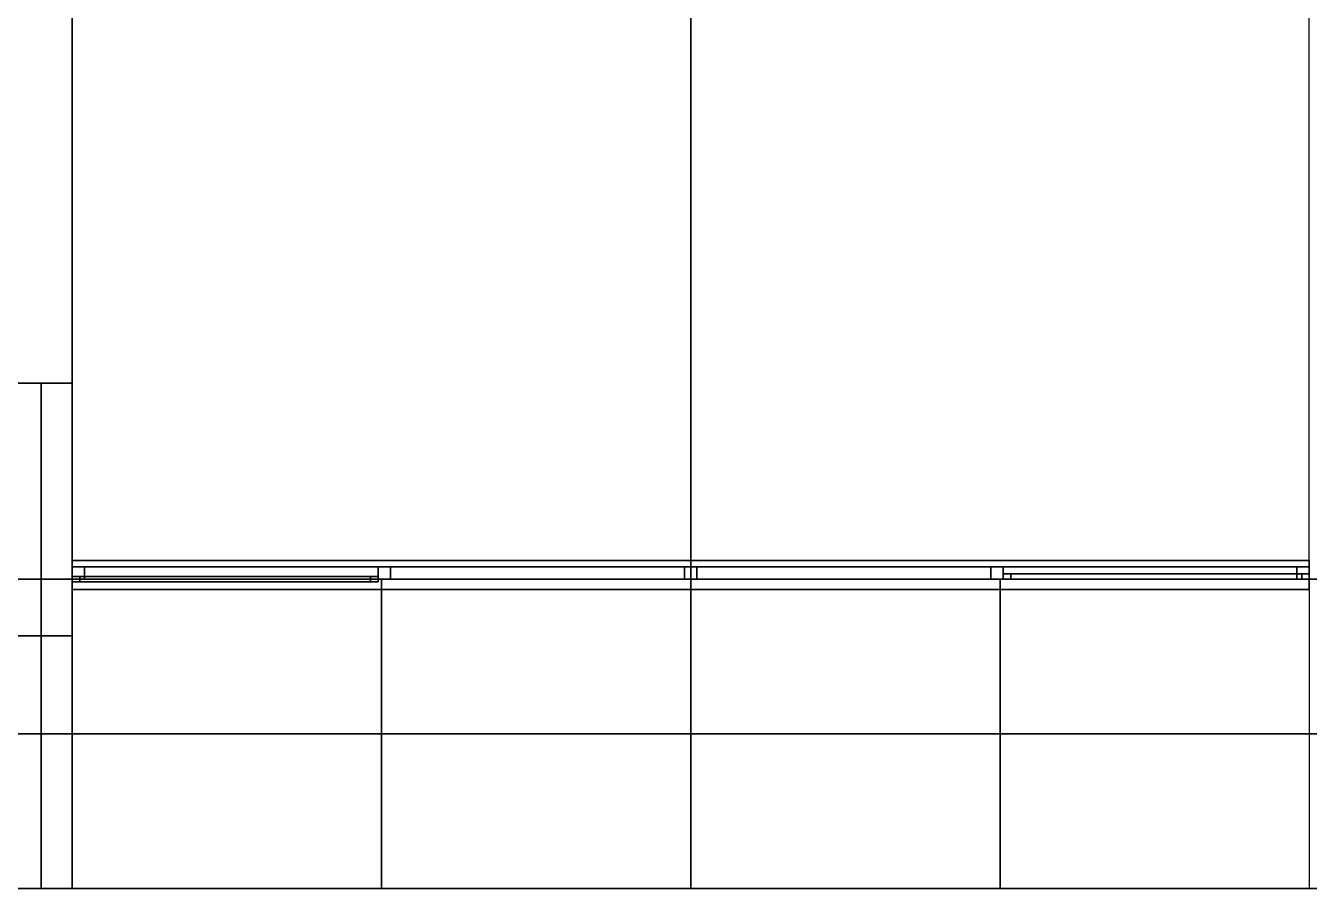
# Model space of a CAD drawing. Header units: millimetres. Extents: x -11 to 11, y -5.8 to 5.8.
# Drawn here: x -3.22 to 3, y -5.76 to -1.58 of the extents above; entities that cross this region are included whole.
import ezdxf

# ---------------------------------------------------------------- set-up
doc = ezdxf.new("R2010")
doc.units = ezdxf.units.MM
for name, color, linetype in [('copertura', 8, 'Continuous'), ('cordolo', 251, 'Continuous'), ('cromato', 251, 'Continuous'), ('frangivento', 7, 'Continuous'), ('parete', 254, 'Continuous'), ('parete_bianca', 7, 'Continuous'), ('pavimento_pt', 7, 'Continuous'), ('pavimento_salone', 7, 'Continuous'), ('rolf', 254, 'Continuous'), ('vetro', 249, 'Continuous')]:
    doc.layers.add(name, color=color, linetype=linetype)

msp = doc.modelspace()

# ---------------------------------------------------------------- linework, layer by layer
at = {"layer": 'copertura'}
for points in [[(-11, -0.0125, 6.3), (-11, -4.2625, 6.3), (0, -4.2625, 6.3), (0, -0.0125, 6.3)], [(0, -0.0125, 6.3), (0, -4.2625, 6.3), (11, -4.2625, 6.3), (11, -0.0125, 6.3)], [(-11, -4.2625, 6.3), (-11, -5.7625, 6.3), (3.3, -5.7625, 6.3), (3.3, -4.2625, 6.3)], [(3.3, -5.7625, 5.8), (-3.7, -5.7625, 5.8), (-3.85, -5.7625, 6.3), (3.3, -5.7625, 6.3)]]:
    msp.add_3dface(points, dxfattribs=at)
at = {"layer": 'cordolo'}
for points in [[(3, -4.2625, 0.05), (-3, -4.2625, 0.05), (-3, -4.2625), (3, -4.2625)], [(3, -4.2625), (3, -4.3125), (-3, -4.3125), (-3, -4.2625)], [(-3, -4.2625, 0.05), (-3, -4.3125, 0.05), (3, -4.3125, 0.05), (3, -4.2625, 0.05)], [(-3, -4.2625), (-3, -4.3125), (-3, -4.3125, 0.05), (-3, -4.2625, 0.05)], [(-3, -4.3125), (3, -4.3125), (3, -4.3125, 0.05), (-3, -4.3125, 0.05)]]:
    msp.add_3dface(points, dxfattribs=at)
at = {"layer": 'cromato'}
for points in [[(-2.94, -4.2025), (-2.94, -4.2625), (-3, -4.2625), (-3, -4.2025)], [(-3, -4.2025, 5.8), (-3, -4.2625, 5.8), (-2.94, -4.2625, 5.8), (-2.94, -4.2025, 5.8)], [(-3, -4.2025), (-3, -4.2625), (-3, -4.2625, 5.8), (-3, -4.2025, 5.8)], [(-2.94, -4.2025, 5.8), (-3, -4.2025, 5.8), (-3, -4.2025), (-2.94, -4.2025)], [(-2.94, -4.2625), (-2.94, -4.2025), (-2.94, -4.2025, 5.8), (-2.94, -4.2625, 5.8)], [(-1.455, -4.2025), (-1.455, -4.2625), (-1.515, -4.2625), (-1.515, -4.2025)], [(-1.515, -4.2025, 5.8), (-1.515, -4.2625, 5.8), (-1.455, -4.2625, 5.8), (-1.455, -4.2025, 5.8)], [(-1.515, -4.2025), (-1.515, -4.2625), (-1.515, -4.2625, 5.8), (-1.515, -4.2025, 5.8)], [(-1.455, -4.2025, 5.8), (-1.515, -4.2025, 5.8), (-1.515, -4.2025), (-1.455, -4.2025)], [(-1.455, -4.2625), (-1.455, -4.2025), (-1.455, -4.2025, 5.8), (-1.455, -4.2625, 5.8)], [(0.03, -4.2025), (0.03, -4.2625), (-0.03, -4.2625), (-0.03, -4.2025)], [(-0.03, -4.2025, 5.8), (-0.03, -4.2625, 5.8), (0.03, -4.2625, 5.8), (0.03, -4.2025, 5.8)], [(-0.03, -4.2025), (-0.03, -4.2625), (-0.03, -4.2625, 5.8), (-0.03, -4.2025, 5.8)], [(0.03, -4.2025, 5.8), (-0.03, -4.2025, 5.8), (-0.03, -4.2025), (0.03, -4.2025)], [(0.03, -4.2625), (0.03, -4.2025), (0.03, -4.2025, 5.8), (0.03, -4.2625, 5.8)], [(1.515, -4.2025), (1.515, -4.2625), (1.455, -4.2625), (1.455, -4.2025)], [(1.455, -4.2025, 5.8), (1.455, -4.2625, 5.8), (1.515, -4.2625, 5.8), (1.515, -4.2025, 5.8)], [(1.455, -4.2025), (1.455, -4.2625), (1.455, -4.2625, 5.8), (1.455, -4.2025, 5.8)], [(1.515, -4.2025, 5.8), (1.455, -4.2025, 5.8), (1.455, -4.2025), (1.515, -4.2025)], [(1.515, -4.2625), (1.515, -4.2025), (1.515, -4.2025, 5.8), (1.515, -4.2625, 5.8)], [(3, -4.2025), (3, -4.2625), (2.94, -4.2625), (2.94, -4.2025)], [(2.94, -4.2025, 5.8), (2.94, -4.2625, 5.8), (3, -4.2625, 5.8), (3, -4.2025, 5.8)], [(2.94, -4.2025), (2.94, -4.2625), (2.94, -4.2625, 5.8), (2.94, -4.2025, 5.8)], [(3, -4.2025, 5.8), (2.94, -4.2025, 5.8), (2.94, -4.2025), (3, -4.2025)], [(3, -4.2625), (3, -4.2025), (3, -4.2025, 5.8), (3, -4.2625, 5.8)], [(3, -4.2625, 1.3), (-3, -4.2625, 1.3), (-3, -4.2625, 1.25), (3, -4.2625, 1.25)], [(3, -4.2625, 1.25), (3, -4.3125, 1.25), (-3, -4.3125, 1.25), (-3, -4.2625, 1.25)], [(-3, -4.2625, 1.3), (-3, -4.3125, 1.3), (3, -4.3125, 1.3), (3, -4.2625, 1.3)], [(-3, -4.2625, 1.25), (-3, -4.3125, 1.25), (-3, -4.3125, 1.3), (-3, -4.2625, 1.3)], [(3, -4.2625, 0.05), (-3, -4.2625, 0.05), (-3, -4.2625), (3, -4.2625)], [(3, -4.2625), (3, -4.3125), (-3, -4.3125), (-3, -4.2625)], [(-3, -4.2625, 0.05), (-3, -4.3125, 0.05), (3, -4.3125, 0.05), (3, -4.2625, 0.05)], [(-3, -4.2625), (-3, -4.3125), (-3, -4.3125, 0.05), (-3, -4.2625, 0.05)], [(-3, -4.2625), (-2.94, -4.2625), (-2.94, -4.2625, 5.8), (-3, -4.2625, 5.8)], [(3, -4.2625, 2.95), (-3, -4.2625, 2.95), (-3, -4.2625, 2.9), (3, -4.2625, 2.9)], [(3, -4.2625, 2.9), (3, -4.3125, 2.9), (-3, -4.3125, 2.9), (-3, -4.2625, 2.9)], [(-3, -4.2625, 2.9), (-3, -4.3125, 2.9), (-3, -4.3125, 2.95), (-3, -4.2625, 2.95)], [(3, -4.2625, 3), (-3, -4.2625, 3), (-3, -4.2625, 2.95), (3, -4.2625, 2.95)], [(3, -4.2625, 2.95), (3, -4.3125, 2.95), (-3, -4.3125, 2.95), (-3, -4.2625, 2.95)], [(-3, -4.2625, 3), (-3, -4.3125, 3), (3, -4.3125, 3), (3, -4.2625, 3)], [(-3, -4.2625, 2.95), (-3, -4.3125, 2.95), (-3, -4.3125, 3), (-3, -4.2625, 3)], [(3, -4.2625, 4.6), (-3, -4.2625, 4.6), (-3, -4.2625, 4.55), (3, -4.2625, 4.55)], [(3, -4.2625, 4.55), (3, -4.3125, 4.55), (-3, -4.3125, 4.55), (-3, -4.2625, 4.55)], [(-3, -4.2625, 4.6), (-3, -4.3125, 4.6), (3, -4.3125, 4.6), (3, -4.2625, 4.6)], [(-3, -4.2625, 4.55), (-3, -4.3125, 4.55), (-3, -4.3125, 4.6), (-3, -4.2625, 4.6)], [(-1.515, -4.2625), (-1.455, -4.2625), (-1.455, -4.2625, 5.8), (-1.515, -4.2625, 5.8)], [(-0.03, -4.2625), (0.03, -4.2625), (0.03, -4.2625, 5.8), (-0.03, -4.2625, 5.8)], [(1.455, -4.2625), (1.515, -4.2625), (1.515, -4.2625, 5.8), (1.455, -4.2625, 5.8)], [(2.94, -4.2625), (3, -4.2625), (3, -4.2625, 5.8), (2.94, -4.2625, 5.8)], [(3, -4.3125, 1.25), (3, -4.2625, 1.25), (3, -4.2625, 1.3), (3, -4.3125, 1.3)], [(3, -4.3125), (3, -4.2625), (3, -4.2625, 0.05), (3, -4.3125, 0.05)], [(3, -4.3125, 2.9), (3, -4.2625, 2.9), (3, -4.2625, 2.95), (3, -4.3125, 2.95)], [(3, -4.3125, 2.95), (3, -4.2625, 2.95), (3, -4.2625, 3), (3, -4.3125, 3)], [(3, -4.3125, 4.55), (3, -4.2625, 4.55), (3, -4.2625, 4.6), (3, -4.3125, 4.6)], [(-3, -4.3125, 1.25), (3, -4.3125, 1.25), (3, -4.3125, 1.3), (-3, -4.3125, 1.3)], [(-3, -4.3125), (3, -4.3125), (3, -4.3125, 0.05), (-3, -4.3125, 0.05)], [(-3, -4.3125, 2.9), (3, -4.3125, 2.9), (3, -4.3125, 2.95), (-3, -4.3125, 2.95)], [(-3, -4.3125, 2.95), (3, -4.3125, 2.95), (3, -4.3125, 3), (-3, -4.3125, 3)], [(-3, -4.3125, 4.55), (3, -4.3125, 4.55), (3, -4.3125, 4.6), (-3, -4.3125, 4.6)]]:
    msp.add_3dface(points, dxfattribs=at)
at = {"layer": 'frangivento'}
for points in [[(-3, -4.25, 0.435), (-3, -4.25, 0.58), (-1.515, -4.25, 0.58), (-1.515, -4.25, 0.435)], [(-3, -4.275, 0.435), (-3, -4.275, 0.58), (-3, -4.25, 0.58), (-3, -4.25, 0.435)], [(-3, -4.275, 0.58), (-1.515, -4.275, 0.58), (-1.515, -4.25, 0.58), (-3, -4.25, 0.58)], [(-1.515, -4.275, 0.435), (-3, -4.275, 0.435), (-3, -4.25, 0.435), (-1.515, -4.25, 0.435)], [(-3, -4.25, 0.87), (-3, -4.25, 1.015), (-1.515, -4.25, 1.015), (-1.515, -4.25, 0.87)], [(-3, -4.275, 0.87), (-3, -4.275, 1.015), (-3, -4.25, 1.015), (-3, -4.25, 0.87)], [(-3, -4.275, 1.015), (-1.515, -4.275, 1.015), (-1.515, -4.25, 1.015), (-3, -4.25, 1.015)], [(-1.515, -4.275, 0.87), (-3, -4.275, 0.87), (-3, -4.25, 0.87), (-1.515, -4.25, 0.87)], [(-3, -4.25, 1.305), (-3, -4.25, 1.45), (-1.515, -4.25, 1.45), (-1.515, -4.25, 1.305)], [(-3, -4.275, 1.305), (-3, -4.275, 1.45), (-3, -4.25, 1.45), (-3, -4.25, 1.305)], [(-3, -4.275, 1.45), (-1.515, -4.275, 1.45), (-1.515, -4.25, 1.45), (-3, -4.25, 1.45)], [(-1.515, -4.275, 1.305), (-3, -4.275, 1.305), (-3, -4.25, 1.305), (-1.515, -4.25, 1.305)], [(-3, -4.25, 1.74), (-3, -4.25, 1.885), (-1.515, -4.25, 1.885), (-1.515, -4.25, 1.74)], [(-3, -4.275, 1.74), (-3, -4.275, 1.885), (-3, -4.25, 1.885), (-3, -4.25, 1.74)], [(-3, -4.275, 1.885), (-1.515, -4.275, 1.885), (-1.515, -4.25, 1.885), (-3, -4.25, 1.885)], [(-1.515, -4.275, 1.74), (-3, -4.275, 1.74), (-3, -4.25, 1.74), (-1.515, -4.25, 1.74)], [(-3, -4.25, 2.175), (-3, -4.25, 2.32), (-1.515, -4.25, 2.32), (-1.515, -4.25, 2.175)], [(-3, -4.275, 2.175), (-3, -4.275, 2.32), (-3, -4.25, 2.32), (-3, -4.25, 2.175)], [(-3, -4.275, 2.32), (-1.515, -4.275, 2.32), (-1.515, -4.25, 2.32), (-3, -4.25, 2.32)], [(-1.515, -4.275, 2.175), (-3, -4.275, 2.175), (-3, -4.25, 2.175), (-1.515, -4.25, 2.175)], [(-3, -4.25, 2.61), (-3, -4.25, 2.755), (-1.515, -4.25, 2.755), (-1.515, -4.25, 2.61)], [(-3, -4.275, 2.61), (-3, -4.275, 2.755), (-3, -4.25, 2.755), (-3, -4.25, 2.61)], [(-3, -4.275, 2.755), (-1.515, -4.275, 2.755), (-1.515, -4.25, 2.755), (-3, -4.25, 2.755)], [(-1.515, -4.275, 2.61), (-3, -4.275, 2.61), (-3, -4.25, 2.61), (-1.515, -4.25, 2.61)], [(-3, -4.25, 3.045), (-3, -4.25, 3.19), (-1.515, -4.25, 3.19), (-1.515, -4.25, 3.045)], [(-3, -4.275, 3.045), (-3, -4.275, 3.19), (-3, -4.25, 3.19), (-3, -4.25, 3.045)], [(-3, -4.275, 3.19), (-1.515, -4.275, 3.19), (-1.515, -4.25, 3.19), (-3, -4.25, 3.19)], [(-1.515, -4.275, 3.045), (-3, -4.275, 3.045), (-3, -4.25, 3.045), (-1.515, -4.25, 3.045)], [(-3, -4.25, 3.48), (-3, -4.25, 3.625), (-1.515, -4.25, 3.625), (-1.515, -4.25, 3.48)], [(-3, -4.275, 3.48), (-3, -4.275, 3.625), (-3, -4.25, 3.625), (-3, -4.25, 3.48)], [(-3, -4.275, 3.625), (-1.515, -4.275, 3.625), (-1.515, -4.25, 3.625), (-3, -4.25, 3.625)], [(-1.515, -4.275, 3.48), (-3, -4.275, 3.48), (-3, -4.25, 3.48), (-1.515, -4.25, 3.48)], [(-3, -4.25, 3.915), (-3, -4.25, 4.06), (-1.515, -4.25, 4.06), (-1.515, -4.25, 3.915)], [(-3, -4.275, 3.915), (-3, -4.275, 4.06), (-3, -4.25, 4.06), (-3, -4.25, 3.915)], [(-3, -4.275, 4.06), (-1.515, -4.275, 4.06), (-1.515, -4.25, 4.06), (-3, -4.25, 4.06)], [(-1.515, -4.275, 3.915), (-3, -4.275, 3.915), (-3, -4.25, 3.915), (-1.515, -4.25, 3.915)], [(-3, -4.25, 4.35), (-3, -4.25, 4.495), (-1.515, -4.25, 4.495), (-1.515, -4.25, 4.35)], [(-3, -4.275, 4.35), (-3, -4.275, 4.495), (-3, -4.25, 4.495), (-3, -4.25, 4.35)], [(-3, -4.275, 4.495), (-1.515, -4.275, 4.495), (-1.515, -4.25, 4.495), (-3, -4.25, 4.495)], [(-1.515, -4.275, 4.35), (-3, -4.275, 4.35), (-3, -4.25, 4.35), (-1.515, -4.25, 4.35)], [(-3, -4.25, 4.785), (-3, -4.25, 4.93), (-1.515, -4.25, 4.93), (-1.515, -4.25, 4.785)], [(-3, -4.275, 4.785), (-3, -4.275, 4.93), (-3, -4.25, 4.93), (-3, -4.25, 4.785)], [(-3, -4.275, 4.93), (-1.515, -4.275, 4.93), (-1.515, -4.25, 4.93), (-3, -4.25, 4.93)], [(-1.515, -4.275, 4.785), (-3, -4.275, 4.785), (-3, -4.25, 4.785), (-1.515, -4.25, 4.785)], [(-3, -4.25, 5.22), (-3, -4.25, 5.365), (-1.515, -4.25, 5.365), (-1.515, -4.25, 5.22)], [(-3, -4.275, 5.22), (-3, -4.275, 5.365), (-3, -4.25, 5.365), (-3, -4.25, 5.22)], [(-3, -4.275, 5.365), (-1.515, -4.275, 5.365), (-1.515, -4.25, 5.365), (-3, -4.25, 5.365)], [(-1.515, -4.275, 5.22), (-3, -4.275, 5.22), (-3, -4.25, 5.22), (-1.515, -4.25, 5.22)], [(-3, -4.25, 5.655), (-3, -4.25, 5.8), (-1.515, -4.25, 5.8), (-1.515, -4.25, 5.655)], [(-3, -4.275, 5.655), (-3, -4.275, 5.8), (-3, -4.25, 5.8), (-3, -4.25, 5.655)], [(-3, -4.275, 5.8), (-1.515, -4.275, 5.8), (-1.515, -4.25, 5.8), (-3, -4.25, 5.8)], [(-1.515, -4.275, 5.655), (-3, -4.275, 5.655), (-3, -4.25, 5.655), (-1.515, -4.25, 5.655)], [(-3, -4.25), (-3, -4.25, 5.8), (-2.9629, -4.25, 5.8), (-2.9629, -4.25)], [(-3, -4.275), (-3, -4.275, 5.8), (-3, -4.25, 5.8), (-3, -4.25)], [(-3, -4.275, 5.8), (-2.9629, -4.275, 5.8), (-2.9629, -4.25, 5.8), (-3, -4.25, 5.8)], [(-2.9629, -4.275), (-3, -4.275), (-3, -4.25), (-2.9629, -4.25)], [(-3, -4.275), (-3, -4.275), (-3, -4.25)], [(-3, -4.275, 0.435), (-3, -4.275, 0.58), (-1.515, -4.275, 0.58), (-1.515, -4.275, 0.435)], [(-3, -4.275, 0.87), (-3, -4.275, 1.015), (-1.515, -4.275, 1.015), (-1.515, -4.275, 0.87)], [(-3, -4.275, 1.305), (-3, -4.275, 1.45), (-1.515, -4.275, 1.45), (-1.515, -4.275, 1.305)], [(-3, -4.275, 1.74), (-3, -4.275, 1.885), (-1.515, -4.275, 1.885), (-1.515, -4.275, 1.74)], [(-3, -4.275, 2.175), (-3, -4.275, 2.32), (-1.515, -4.275, 2.32), (-1.515, -4.275, 2.175)], [(-3, -4.275, 2.61), (-3, -4.275, 2.755), (-1.515, -4.275, 2.755), (-1.515, -4.275, 2.61)], [(-3, -4.275, 3.045), (-3, -4.275, 3.19), (-1.515, -4.275, 3.19), (-1.515, -4.275, 3.045)], [(-3, -4.275, 3.48), (-3, -4.275, 3.625), (-1.515, -4.275, 3.625), (-1.515, -4.275, 3.48)], [(-3, -4.275, 3.915), (-3, -4.275, 4.06), (-1.515, -4.275, 4.06), (-1.515, -4.275, 3.915)], [(-3, -4.275, 4.35), (-3, -4.275, 4.495), (-1.515, -4.275, 4.495), (-1.515, -4.275, 4.35)], [(-3, -4.275, 4.785), (-3, -4.275, 4.93), (-1.515, -4.275, 4.93), (-1.515, -4.275, 4.785)], [(-3, -4.275, 5.22), (-3, -4.275, 5.365), (-1.515, -4.275, 5.365), (-1.515, -4.275, 5.22)], [(-3, -4.275, 5.655), (-3, -4.275, 5.8), (-1.515, -4.275, 5.8), (-1.515, -4.275, 5.655)], [(-3, -4.275), (-3, -4.275, 5.8), (-2.9629, -4.275, 5.8), (-2.9629, -4.275)], [(-2.9629, -4.275, 5.8), (-2.9629, -4.275), (-2.9629, -4.25), (-2.9629, -4.25, 5.8)], [(-1.5521, -4.25), (-1.5521, -4.25, 5.8), (-1.515, -4.25, 5.8), (-1.515, -4.25)], [(-1.5521, -4.275), (-1.5521, -4.275, 5.8), (-1.5521, -4.25, 5.8), (-1.5521, -4.25)], [(-1.5521, -4.275, 5.8), (-1.515, -4.275, 5.8), (-1.515, -4.25, 5.8), (-1.5521, -4.25, 5.8)], [(-1.515, -4.275), (-1.5521, -4.275), (-1.5521, -4.25), (-1.515, -4.25)], [(-1.5521, -4.275), (-1.5521, -4.275), (-1.5521, -4.25)], [(-1.5521, -4.275), (-1.5521, -4.275, 5.8), (-1.515, -4.275, 5.8), (-1.515, -4.275)], [(-1.515, -4.275, 0.58), (-1.515, -4.275, 0.435), (-1.515, -4.25, 0.435), (-1.515, -4.25, 0.58)], [(-1.515, -4.275, 1.015), (-1.515, -4.275, 0.87), (-1.515, -4.25, 0.87), (-1.515, -4.25, 1.015)], [(-1.515, -4.275, 1.45), (-1.515, -4.275, 1.305), (-1.515, -4.25, 1.305), (-1.515, -4.25, 1.45)], [(-1.515, -4.275, 1.885), (-1.515, -4.275, 1.74), (-1.515, -4.25, 1.74), (-1.515, -4.25, 1.885)], [(-1.515, -4.275, 2.32), (-1.515, -4.275, 2.175), (-1.515, -4.25, 2.175), (-1.515, -4.25, 2.32)], [(-1.515, -4.275, 2.755), (-1.515, -4.275, 2.61), (-1.515, -4.25, 2.61), (-1.515, -4.25, 2.755)], [(-1.515, -4.275, 3.19), (-1.515, -4.275, 3.045), (-1.515, -4.25, 3.045), (-1.515, -4.25, 3.19)], [(-1.515, -4.275, 3.625), (-1.515, -4.275, 3.48), (-1.515, -4.25, 3.48), (-1.515, -4.25, 3.625)], [(-1.515, -4.275, 4.06), (-1.515, -4.275, 3.915), (-1.515, -4.25, 3.915), (-1.515, -4.25, 4.06)], [(-1.515, -4.275, 4.495), (-1.515, -4.275, 4.35), (-1.515, -4.25, 4.35), (-1.515, -4.25, 4.495)], [(-1.515, -4.275, 4.93), (-1.515, -4.275, 4.785), (-1.515, -4.25, 4.785), (-1.515, -4.25, 4.93)], [(-1.515, -4.275, 5.365), (-1.515, -4.275, 5.22), (-1.515, -4.25, 5.22), (-1.515, -4.25, 5.365)], [(-1.515, -4.275, 5.8), (-1.515, -4.275, 5.655), (-1.515, -4.25, 5.655), (-1.515, -4.25, 5.8)], [(-1.515, -4.275, 5.8), (-1.515, -4.275), (-1.515, -4.25), (-1.515, -4.25, 5.8)], [(1.515, -4.2375, 0.435), (1.515, -4.2375, 0.58), (3, -4.2375, 0.58), (3, -4.2375, 0.435)], [(1.515, -4.2625, 0.435), (1.515, -4.2625, 0.58), (1.515, -4.2375, 0.58), (1.515, -4.2375, 0.435)], [(1.515, -4.2625, 0.58), (3, -4.2625, 0.58), (3, -4.2375, 0.58), (1.515, -4.2375, 0.58)], [(3, -4.2625, 0.435), (1.515, -4.2625, 0.435), (1.515, -4.2375, 0.435), (3, -4.2375, 0.435)], [(1.515, -4.2375, 0.87), (1.515, -4.2375, 1.015), (3, -4.2375, 1.015), (3, -4.2375, 0.87)], [(1.515, -4.2625, 0.87), (1.515, -4.2625, 1.015), (1.515, -4.2375, 1.015), (1.515, -4.2375, 0.87)], [(1.515, -4.2625, 1.015), (3, -4.2625, 1.015), (3, -4.2375, 1.015), (1.515, -4.2375, 1.015)], [(3, -4.2625, 0.87), (1.515, -4.2625, 0.87), (1.515, -4.2375, 0.87), (3, -4.2375, 0.87)], [(1.515, -4.2375, 1.305), (1.515, -4.2375, 1.45), (3, -4.2375, 1.45), (3, -4.2375, 1.305)], [(1.515, -4.2625, 1.305), (1.515, -4.2625, 1.45), (1.515, -4.2375, 1.45), (1.515, -4.2375, 1.305)], [(1.515, -4.2625, 1.45), (3, -4.2625, 1.45), (3, -4.2375, 1.45), (1.515, -4.2375, 1.45)], [(3, -4.2625, 1.305), (1.515, -4.2625, 1.305), (1.515, -4.2375, 1.305), (3, -4.2375, 1.305)], [(1.515, -4.2375, 1.74), (1.515, -4.2375, 1.885), (3, -4.2375, 1.885), (3, -4.2375, 1.74)], [(1.515, -4.2625, 1.74), (1.515, -4.2625, 1.885), (1.515, -4.2375, 1.885), (1.515, -4.2375, 1.74)], [(1.515, -4.2625, 1.885), (3, -4.2625, 1.885), (3, -4.2375, 1.885), (1.515, -4.2375, 1.885)], [(3, -4.2625, 1.74), (1.515, -4.2625, 1.74), (1.515, -4.2375, 1.74), (3, -4.2375, 1.74)], [(1.515, -4.2375, 2.175), (1.515, -4.2375, 2.32), (3, -4.2375, 2.32), (3, -4.2375, 2.175)], [(1.515, -4.2625, 2.175), (1.515, -4.2625, 2.32), (1.515, -4.2375, 2.32), (1.515, -4.2375, 2.175)], [(1.515, -4.2625, 2.32), (3, -4.2625, 2.32), (3, -4.2375, 2.32), (1.515, -4.2375, 2.32)], [(3, -4.2625, 2.175), (1.515, -4.2625, 2.175), (1.515, -4.2375, 2.175), (3, -4.2375, 2.175)], [(1.515, -4.2375, 2.61), (1.515, -4.2375, 2.755), (3, -4.2375, 2.755), (3, -4.2375, 2.61)], [(1.515, -4.2625, 2.61), (1.515, -4.2625, 2.755), (1.515, -4.2375, 2.755), (1.515, -4.2375, 2.61)], [(1.515, -4.2625, 2.755), (3, -4.2625, 2.755), (3, -4.2375, 2.755), (1.515, -4.2375, 2.755)], [(3, -4.2625, 2.61), (1.515, -4.2625, 2.61), (1.515, -4.2375, 2.61), (3, -4.2375, 2.61)], [(1.515, -4.2375, 3.045), (1.515, -4.2375, 3.19), (3, -4.2375, 3.19), (3, -4.2375, 3.045)], [(1.515, -4.2625, 3.045), (1.515, -4.2625, 3.19), (1.515, -4.2375, 3.19), (1.515, -4.2375, 3.045)], [(1.515, -4.2625, 3.19), (3, -4.2625, 3.19), (3, -4.2375, 3.19), (1.515, -4.2375, 3.19)], [(3, -4.2625, 3.045), (1.515, -4.2625, 3.045), (1.515, -4.2375, 3.045), (3, -4.2375, 3.045)], [(1.515, -4.2375, 3.48), (1.515, -4.2375, 3.625), (3, -4.2375, 3.625), (3, -4.2375, 3.48)], [(1.515, -4.2625, 3.48), (1.515, -4.2625, 3.625), (1.515, -4.2375, 3.625), (1.515, -4.2375, 3.48)], [(1.515, -4.2625, 3.625), (3, -4.2625, 3.625), (3, -4.2375, 3.625), (1.515, -4.2375, 3.625)], [(3, -4.2625, 3.48), (1.515, -4.2625, 3.48), (1.515, -4.2375, 3.48), (3, -4.2375, 3.48)], [(1.515, -4.2375, 3.915), (1.515, -4.2375, 4.06), (3, -4.2375, 4.06), (3, -4.2375, 3.915)], [(1.515, -4.2625, 3.915), (1.515, -4.2625, 4.06), (1.515, -4.2375, 4.06), (1.515, -4.2375, 3.915)], [(1.515, -4.2625, 4.06), (3, -4.2625, 4.06), (3, -4.2375, 4.06), (1.515, -4.2375, 4.06)], [(3, -4.2625, 3.915), (1.515, -4.2625, 3.915), (1.515, -4.2375, 3.915), (3, -4.2375, 3.915)], [(1.515, -4.2375, 4.35), (1.515, -4.2375, 4.495), (3, -4.2375, 4.495), (3, -4.2375, 4.35)], [(1.515, -4.2625, 4.35), (1.515, -4.2625, 4.495), (1.515, -4.2375, 4.495), (1.515, -4.2375, 4.35)], [(1.515, -4.2625, 4.495), (3, -4.2625, 4.495), (3, -4.2375, 4.495), (1.515, -4.2375, 4.495)], [(3, -4.2625, 4.35), (1.515, -4.2625, 4.35), (1.515, -4.2375, 4.35), (3, -4.2375, 4.35)], [(1.515, -4.2375, 4.785), (1.515, -4.2375, 4.93), (3, -4.2375, 4.93), (3, -4.2375, 4.785)], [(1.515, -4.2625, 4.785), (1.515, -4.2625, 4.93), (1.515, -4.2375, 4.93), (1.515, -4.2375, 4.785)], [(1.515, -4.2625, 4.93), (3, -4.2625, 4.93), (3, -4.2375, 4.93), (1.515, -4.2375, 4.93)], [(3, -4.2625, 4.785), (1.515, -4.2625, 4.785), (1.515, -4.2375, 4.785), (3, -4.2375, 4.785)], [(1.515, -4.2375, 5.22), (1.515, -4.2375, 5.365), (3, -4.2375, 5.365), (3, -4.2375, 5.22)], [(1.515, -4.2625, 5.22), (1.515, -4.2625, 5.365), (1.515, -4.2375, 5.365), (1.515, -4.2375, 5.22)], [(1.515, -4.2625, 5.365), (3, -4.2625, 5.365), (3, -4.2375, 5.365), (1.515, -4.2375, 5.365)], [(3, -4.2625, 5.22), (1.515, -4.2625, 5.22), (1.515, -4.2375, 5.22), (3, -4.2375, 5.22)], [(1.515, -4.2375, 5.655), (1.515, -4.2375, 5.8), (3, -4.2375, 5.8), (3, -4.2375, 5.655)], [(1.515, -4.2625, 5.655), (1.515, -4.2625, 5.8), (1.515, -4.2375, 5.8), (1.515, -4.2375, 5.655)], [(1.515, -4.2625, 5.8), (3, -4.2625, 5.8), (3, -4.2375, 5.8), (1.515, -4.2375, 5.8)], [(3, -4.2625, 5.655), (1.515, -4.2625, 5.655), (1.515, -4.2375, 5.655), (3, -4.2375, 5.655)], [(1.515, -4.2375), (1.515, -4.2375, 5.8), (1.5521, -4.2375, 5.8), (1.5521, -4.2375)], [(1.515, -4.2625), (1.515, -4.2625, 5.8), (1.515, -4.2375, 5.8), (1.515, -4.2375)], [(1.515, -4.2625, 5.8), (1.5521, -4.2625, 5.8), (1.5521, -4.2375, 5.8), (1.515, -4.2375, 5.8)], [(1.5521, -4.2625), (1.515, -4.2625), (1.515, -4.2375), (1.5521, -4.2375)], [(1.515, -4.2625), (1.515, -4.2625), (1.515, -4.2375)], [(1.515, -4.2625, 0.435), (1.515, -4.2625, 0.58), (3, -4.2625, 0.58), (3, -4.2625, 0.435)], [(1.515, -4.2625, 0.87), (1.515, -4.2625, 1.015), (3, -4.2625, 1.015), (3, -4.2625, 0.87)], [(1.515, -4.2625, 1.305), (1.515, -4.2625, 1.45), (3, -4.2625, 1.45), (3, -4.2625, 1.305)], [(1.515, -4.2625, 1.74), (1.515, -4.2625, 1.885), (3, -4.2625, 1.885), (3, -4.2625, 1.74)], [(1.515, -4.2625, 2.175), (1.515, -4.2625, 2.32), (3, -4.2625, 2.32), (3, -4.2625, 2.175)], [(1.515, -4.2625, 2.61), (1.515, -4.2625, 2.755), (3, -4.2625, 2.755), (3, -4.2625, 2.61)], [(1.515, -4.2625, 3.045), (1.515, -4.2625, 3.19), (3, -4.2625, 3.19), (3, -4.2625, 3.045)], [(1.515, -4.2625, 3.48), (1.515, -4.2625, 3.625), (3, -4.2625, 3.625), (3, -4.2625, 3.48)], [(1.515, -4.2625, 3.915), (1.515, -4.2625, 4.06), (3, -4.2625, 4.06), (3, -4.2625, 3.915)], [(1.515, -4.2625, 4.35), (1.515, -4.2625, 4.495), (3, -4.2625, 4.495), (3, -4.2625, 4.35)], [(1.515, -4.2625, 4.785), (1.515, -4.2625, 4.93), (3, -4.2625, 4.93), (3, -4.2625, 4.785)], [(1.515, -4.2625, 5.22), (1.515, -4.2625, 5.365), (3, -4.2625, 5.365), (3, -4.2625, 5.22)], [(1.515, -4.2625, 5.655), (1.515, -4.2625, 5.8), (3, -4.2625, 5.8), (3, -4.2625, 5.655)], [(1.515, -4.2625), (1.515, -4.2625, 5.8), (1.5521, -4.2625, 5.8), (1.5521, -4.2625)], [(1.5521, -4.2625, 5.8), (1.5521, -4.2625), (1.5521, -4.2375), (1.5521, -4.2375, 5.8)], [(2.9629, -4.2375), (2.9629, -4.2375, 5.8), (3, -4.2375, 5.8), (3, -4.2375)], [(2.9629, -4.2625), (2.9629, -4.2625, 5.8), (2.9629, -4.2375, 5.8), (2.9629, -4.2375)], [(2.9629, -4.2625, 5.8), (3, -4.2625, 5.8), (3, -4.2375, 5.8), (2.9629, -4.2375, 5.8)], [(3, -4.2625), (2.9629, -4.2625), (2.9629, -4.2375), (3, -4.2375)], [(2.9629, -4.2625), (2.9629, -4.2625), (2.9629, -4.2375)], [(2.9629, -4.2625), (2.9629, -4.2625, 5.8), (3, -4.2625, 5.8), (3, -4.2625)], [(3, -4.2625, 0.58), (3, -4.2625, 0.435), (3, -4.2375, 0.435), (3, -4.2375, 0.58)], [(3, -4.2625, 1.015), (3, -4.2625, 0.87), (3, -4.2375, 0.87), (3, -4.2375, 1.015)], [(3, -4.2625, 1.45), (3, -4.2625, 1.305), (3, -4.2375, 1.305), (3, -4.2375, 1.45)], [(3, -4.2625, 1.885), (3, -4.2625, 1.74), (3, -4.2375, 1.74), (3, -4.2375, 1.885)], [(3, -4.2625, 2.32), (3, -4.2625, 2.175), (3, -4.2375, 2.175), (3, -4.2375, 2.32)], [(3, -4.2625, 2.755), (3, -4.2625, 2.61), (3, -4.2375, 2.61), (3, -4.2375, 2.755)], [(3, -4.2625, 3.19), (3, -4.2625, 3.045), (3, -4.2375, 3.045), (3, -4.2375, 3.19)], [(3, -4.2625, 3.625), (3, -4.2625, 3.48), (3, -4.2375, 3.48), (3, -4.2375, 3.625)], [(3, -4.2625, 4.06), (3, -4.2625, 3.915), (3, -4.2375, 3.915), (3, -4.2375, 4.06)], [(3, -4.2625, 4.495), (3, -4.2625, 4.35), (3, -4.2375, 4.35), (3, -4.2375, 4.495)], [(3, -4.2625, 4.93), (3, -4.2625, 4.785), (3, -4.2375, 4.785), (3, -4.2375, 4.93)], [(3, -4.2625, 5.365), (3, -4.2625, 5.22), (3, -4.2375, 5.22), (3, -4.2375, 5.365)], [(3, -4.2625, 5.8), (3, -4.2625, 5.655), (3, -4.2375, 5.655), (3, -4.2375, 5.8)], [(3, -4.2625, 5.8), (3, -4.2625), (3, -4.2375), (3, -4.2375, 5.8)]]:
    msp.add_3dface(points, dxfattribs=at)
at = {"layer": 'parete'}
for points in [[(-3.3, -3.3125, 5.8), (-3.3, -4.5375, 5.8), (-3.15, -4.5375, 5.8), (-3.15, -3.3125, 5.8)], [(-3.3, -3.3125), (-3.3, -4.5375), (-3.15, -4.5375), (-3.15, -3.3125)], [(-3.15, -3.3125, 5.8), (-3.15, -4.5375, 5.8), (-3, -4.5375, 5.8), (-3, -3.3125, 5.8)], [(-3.15, -3.3125), (-3.15, -4.5375), (-3, -4.5375), (-3, -3.3125)], [(-3, -4.5375, 5.8), (-3, -3.3125, 5.8), (-3, -3.3125, 2.9), (-3, -4.5375, 2.9)], [(-3, -4.5375, 2.9), (-3, -3.3125, 2.9), (-3, -3.3125), (-3, -4.5375)], [(-3.3, -4.5375, 5.8), (-3.3, -5.7625, 5.8), (-3.15, -5.7625, 5.8), (-3.15, -4.5375, 5.8)], [(-3.3, -4.5375), (-3.3, -5.7625), (-3.15, -5.7625), (-3.15, -4.5375)], [(-3.15, -4.5375, 5.8), (-3.15, -5.7625, 5.8), (-3, -5.7625, 5.8), (-3, -4.5375, 5.8)], [(-3.15, -4.5375), (-3.15, -5.7625), (-3, -5.7625), (-3, -4.5375)], [(-3, -5.7625, 5.8), (-3, -4.5375, 5.8), (-3, -4.5375, 2.9), (-3, -5.7625, 2.9)], [(-3, -5.7625, 2.9), (-3, -4.5375, 2.9), (-3, -4.5375), (-3, -5.7625)], [(-3.3, -5.7625, 5.8), (-3.15, -5.7625, 5.8), (-3.15, -5.7625, 2.9), (-3.3, -5.7625, 2.9)], [(-3.3, -5.7625, 2.9), (-3.15, -5.7625, 2.9), (-3.15, -5.7625), (-3.3, -5.7625)], [(-3.15, -5.7625, 5.8), (-3, -5.7625, 5.8), (-3, -5.7625, 2.9), (-3.15, -5.7625, 2.9)], [(-3.15, -5.7625, 2.9), (-3, -5.7625, 2.9), (-3, -5.7625), (-3.15, -5.7625)]]:
    msp.add_3dface(points, dxfattribs=at)
at = {"layer": 'parete_bianca'}
for points in [[(-3.3, -0.7772, 5.8), (-3.3, -3.3125, 5.8), (-3, -3.3125, 5.8), (-3, -0.7772, 5.8)], [(-3.3, -0.7772), (-3.3, -3.3125), (-3, -3.3125), (-3, -0.7772)], [(-3, -3.3125, 5.8), (-3, -0.7772, 5.8), (-3, -0.7772), (-3, -3.3125)], [(-3.3, -3.3125, 5.8), (-3, -3.3125, 5.8), (-3, -3.3125), (-3.3, -3.3125)]]:
    msp.add_3dface(points, dxfattribs=at)
at = {"layer": 'pavimento_pt'}
for points in [[(-1.5, -5.0125), (-3, -5.0125), (-3, -4.2625), (-1.5, -4.2625)], [(0, -5.0125), (-1.5, -5.0125), (-1.5, -4.2625), (0, -4.2625)], [(1.5, -5.0125), (0, -5.0125), (0, -4.2625), (1.5, -4.2625)], [(3, -5.0125), (1.5, -5.0125), (1.5, -4.2625), (3, -4.2625)], [(-1.5, -5.7625), (-3, -5.7625), (-3, -5.0125), (-1.5, -5.0125)], [(0, -5.7625), (-1.5, -5.7625), (-1.5, -5.0125), (0, -5.0125)], [(1.5, -5.7625), (0, -5.7625), (0, -5.0125), (1.5, -5.0125)], [(3, -5.7625), (1.5, -5.7625), (1.5, -5.0125), (3, -5.0125)]]:
    msp.add_3dface(points, dxfattribs=at)
at = {"layer": 'pavimento_salone'}
msp.add_3dface([(3, -4.2625), (3, 5.7375), (-3, 5.7375), (-3, -4.2625)], dxfattribs=at)
at = {"layer": 'rolf'}
for points in [[(-10.7, -0.0125, 5.8), (-10.7, -4.2625, 5.8), (0, -4.2625, 5.8), (0, -0.0125, 5.8)], [(0, -0.0125, 5.8), (0, -4.2625, 5.8), (10.7, -4.2625, 5.8), (10.7, -0.0125, 5.8)], [(-3.7, -4.2625, 5.8), (-3.7, -5.0125, 5.8), (3.3, -5.0125, 5.8), (3.3, -4.2625, 5.8)], [(-3.7, -5.0125, 5.8), (-3.7, -5.7625, 5.8), (3.3, -5.7625, 5.8), (3.3, -5.0125, 5.8)]]:
    msp.add_3dface(points, dxfattribs=at)
at = {"layer": 'vetro'}
for points in [[(3, -4.1725), (3, -4.2025), (-3, -4.2025), (-3, -4.1725)], [(-3, -4.1725, 5.8), (-3, -4.2025, 5.8), (3, -4.2025, 5.8), (3, -4.1725, 5.8)], [(-3, -4.1725), (-3, -4.2025), (-3, -4.2025, 5.8), (-3, -4.1725, 5.8)], [(3, -4.1725, 5.8), (-3, -4.1725, 5.8), (-3, -4.1725), (3, -4.1725)], [(-3, -4.2025), (3, -4.2025), (3, -4.2025, 5.8), (-3, -4.2025, 5.8)], [(3, -4.2025), (3, -4.1725), (3, -4.1725, 5.8), (3, -4.2025, 5.8)]]:
    msp.add_3dface(points, dxfattribs=at)

doc.saveas('drawing.dxf')
